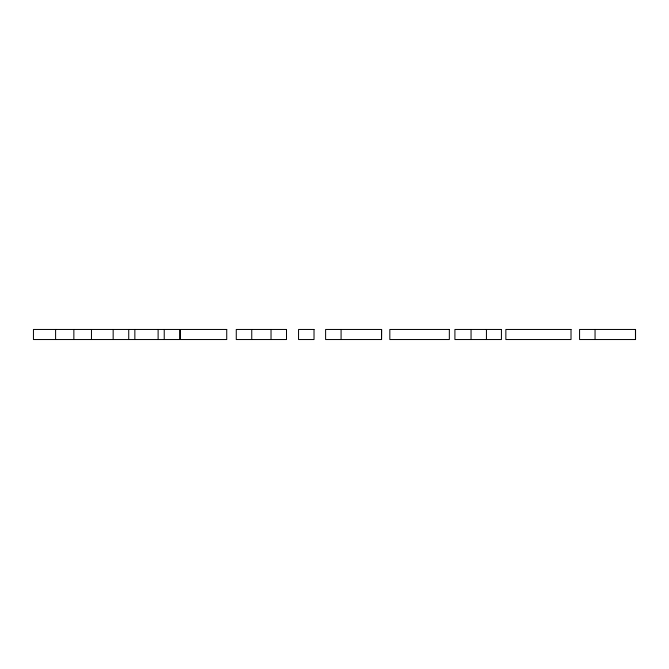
<?xml version="1.0" encoding="UTF-8"?>
<svg xmlns="http://www.w3.org/2000/svg" width="669" height="669" viewBox="0 0 669 669"><rect width="100%" height="100%" fill="white"/><g stroke="black" fill="none" stroke-linecap="round" stroke-linejoin="round"><path stroke-width="1" d="M381.589 329.466L325.611 329.466L325.611 339.534L381.589 339.534L381.589 329.466L381.497 339.534M635.458 329.466L635.458 339.534M595.05 329.466L595.05 339.534M486.438 329.466L486.438 339.534M471.051 329.466L471.051 339.534M341.081 329.466L341.081 339.534M271.029 329.466L271.029 339.534M251.753 329.466L251.753 339.534M164.231 329.466L164.231 339.534M158.118 329.466L158.118 339.534M134.854 329.466L134.854 339.534M128.732 329.466L128.732 339.534M113.161 329.466L113.161 339.534M91.469 329.466L91.469 339.534M73.858 329.466L73.858 339.534M55.602 329.466L55.602 339.534M179.71 329.466L33.45 329.466L33.45 339.534L179.71 339.534L179.71 329.466M226.732 329.466L180.387 329.466L180.387 339.534L226.732 339.534L226.732 329.466M286.508 329.466L236.274 329.466L236.274 339.534L286.508 339.534L286.508 329.466M314.02 329.466L298.55 329.466L298.55 339.534L314.02 339.534L314.02 329.466M449.334 329.466L389.826 329.466L389.826 339.534L449.334 339.534L449.334 329.466M501.432 329.466L454.912 329.466L454.912 339.534L501.432 339.534L501.432 329.466M571.017 329.466L505.856 329.466L505.856 339.534L571.017 339.534L571.017 329.466M635.55 329.466L579.571 329.466L579.571 339.534L635.55 339.534L635.55 329.466"/></g></svg>
